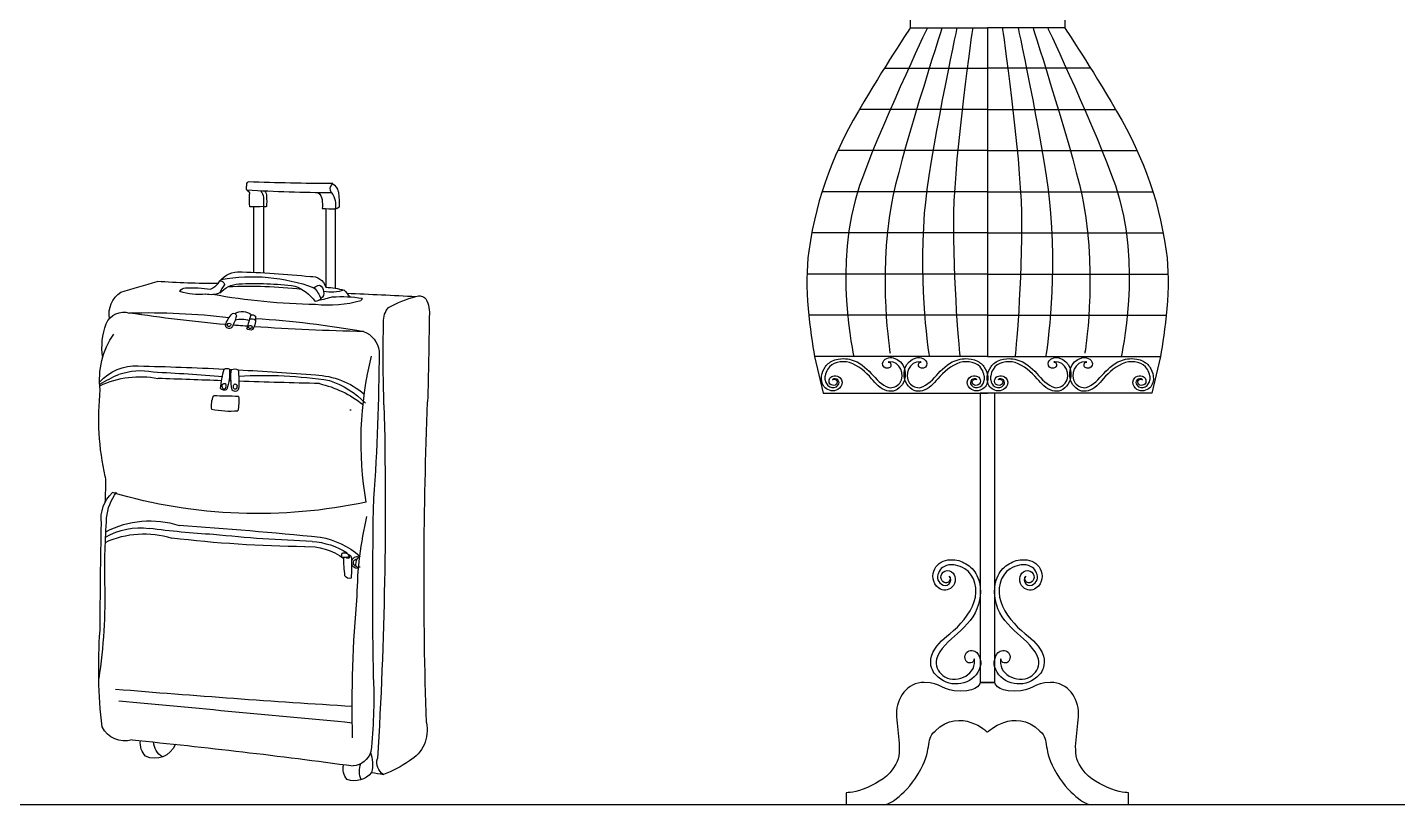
# Model space of a CAD drawing. Header units: inches. Extents: x 8.4 to 50.9, y 14.4 to 39.2.
# Drawn here: x 25.233 to 27.232, y 27.569 to 28.703 of the extents above; entities that cross this region are included whole.
import ezdxf

# ---------------------------------------------------------------- set-up
doc = ezdxf.new("R2010")
doc.units = ezdxf.units.IN
doc.header["$MEASUREMENT"] = 0
doc.layers.add('02', color=2, linetype='Continuous')
doc.layers.add('1', color=1, linetype='Continuous')

msp = doc.modelspace()

# ---------------------------------------------------------------- linework, layer by layer
at = {"layer": '02'}
for p, q in [((25.5622, 28.4409), (25.5622, 28.3454)), ((25.5771, 28.4413), (25.5771, 28.3456)), ((25.668, 28.4379), (25.668, 28.3236)), ((25.6814, 28.4377), (25.6814, 28.3223))]:
    msp.add_line(p, q, dxfattribs=at)
at = {"layer": '02', "extrusion": (0, 0, -1)}
for centre, major_axis, ratio, start_param, end_param in [((25.5619, 28.4687), (0, 0.0103), 0.952381, 4.369077, 5.055701), ((25.5572, 28.4733), (0, 0.00487), 0.952381, 4.482697, 5.739736), ((25.6829, 32.0895), (0, 3.6146), 0.952381, 3.143034, 3.178823), ((25.6837, 28.4671), (0, 0.00988), 0.952381, 4.084208, 5.624604), ((25.6693, 28.4593), (0, 0.018), 0.952381, 0.525296, 1.366213), ((25.6945, 31.2644), (0, 2.8032), 0.952381, 3.148471, 3.194731), ((25.5512, 28.4597), (0, 0.00569), 0.952381, 0.267613, 1.63267), ((25.7575, 28.4534), (0, 0.2109), 0.952381, 4.653735, 4.740715), ((25.5621, 28.4532), (0, 0.0157), 0.952381, 0.801607, 1.474445), ((25.3593, 28.4447), (0, 0.2287), 0.952381, 1.526866, 1.58572), ((25.568, 28.4558), (0, 0.0141), 0.952381, 0.96078, 1.531721), ((25.4468, 28.4488), (0, 0.1416), 0.952381, 1.517736, 1.623857), ((25.6463, 28.4482), (0, 0.0174), 0.952381, 0.699975, 1.375707), ((25.5739, 28.443), (0, 0.0935), 0.952381, 1.478576, 1.621318), ((25.6569, 28.4441), (0, 0.0265), 0.952381, 0.864511, 1.814519), ((25.5449, 28.4425), (0, 0.1498), 0.952381, 1.433745, 1.584442), ((25.5641, 28.6746), (0, 0.2337), 0.952381, 3.083077, 3.17398), ((25.5793, 28.4453), (0, 0.00459), 0.952381, 2.630784, 3.652401), ((25.6774, 28.6328), (0, 0.1952), 0.952381, 3.120216, 3.220047), ((25.6802, 28.4494), (0, 0.0118), 0.952381, 2.431487, 3.032069), ((25.5406, 28.309), (0, 0.0371), 0.952381, -0.99628, -0.037958), ((25.516, 27.0376), (0, 1.3087), 0.952381, 0.018628, 0.104064), ((26.5835, 23.9207), (0, 4.5769), 0.952381, -0.282447, -0.269758), ((25.5065, 29.6728), (0, 1.3437), 0.952381, 3.13813, 3.207736), ((25.4923, 28.3442), (0, 0.0246), 0.952381, 2.228239, 2.807714), ((25.5444, 28.2818), (0, 0.047), 0.952381, -0.774184, -0.076071), ((25.5599, 28.2903), (0, 0.0552), 0.952381, -1.097788, -0.855931), ((25.514, 28.3267), (0, 0.0065), 0.952381, -0.03347, 1.604311), ((25.561, 28.0548), (0, 0.2842), 0.952381, -0.169794, 0.337582), ((25.5574, 27.6194), (0, 0.7059), 0.952381, -0.046989, 0.111762), ((25.564, 27.8218), (0, 0.5074), 0.952381, -0.047676, 0.122046), ((25.6476, 28.3168), (0, 0.0225), 0.952381, -0.102132, 1.26313), ((25.6602, 28.3113), (0, 0.0154), 0.952381, -0.712315, -0.111875), ((25.6552, 28.3171), (0, 0.01), 0.952381, 0.359538, 1.540744), ((25.3881, 28.284), (0, 0.0382), 0.952381, 4.550812, 5.720443), ((25.4629, 28.3137), (0, 0.0091), 0.952381, -1.151827, 0.059091), ((25.4831, 28.4179), (0, 0.1048), 0.952381, 3.046075, 3.42679), ((25.4706, 28.0768), (0, 0.2461), 0.952381, -0.030662, 0.125746), ((25.4999, 28.3516), (0, 0.0388), 0.952381, 2.774998, 3.338529), ((25.6669, 29.3198), (0, 1.0214), 0.952381, 3.156111, 3.310942), ((25.6009, 28.2607), (0, 0.0687), 0.952381, 0.341509, 0.906499), ((25.6182, 28.2885), (0, 0.0484), 0.952381, 0.779816, 1.17743), ((25.6522, 28.3155), (0, 0.0124), 0.952381, 2.318567, 3.118133), ((25.6346, 28.4452), (0, 0.1429), 0.952381, 2.819192, 2.976564), ((25.6555, 28.3153), (0, 0.00997), 0.952381, 1.355312, 2.547885), ((25.6755, 28.3843), (0, 0.0678), 0.952381, 2.840869, 3.309346), ((25.6625, 28.1863), (0, 0.1374), 0.952381, 0.0424, 0.248322), ((25.69, 28.0844), (0, 0.2256), 0.952381, -0.056946, 0.144726), ((25.663, 28.2849), (0, 0.0481), 0.952381, 0.764854, 1.030049), ((25.5729, 24.19), (0, 4.1269), 0.952381, 0.032018, 0.05768), ((25.7141, 28.3091), (0, 0.00733), 0.952381, 1.779452, 2.35507), ((25.842, 28.1269), (0, 0.1885), 0.952381, -0.478037, -0.23913), ((25.8043, 28.2968), (0, 0.0142), 0.952381, -0.365014, 0.80808), ((25.7783, 28.2861), (0, 0.0428), 0.952381, 1.070805, 1.69151), ((25.3731, 28.2576), (0, 0.0298), 0.952381, -1.127725, 0.297478), ((25.4107, 27.2571), (0, 1.0295), 0.952381, -0.029921, 0.118531), ((25.7234, 30.7769), (0, 2.5166), 0.952381, 3.225798, 3.284776), ((25.5336, 28.2816), (0, 0.00402), 0.952381, -0.481826, 1.478243), ((25.5457, 28.2649), (0, 0.0234), 0.952381, -0.500644, 0.673218), ((25.6723, 28.4836), (0, 0.1862), 0.952381, 2.874677, 3.251759), ((25.7813, 28.2739), (0, 0.0307), 0.952381, 4.66669, 5.440586), ((25.4319, 28.236), (0, 0.0951), 0.952381, 4.557479, 5.081847), ((25.5536, 28.2587), (0, 0.035), 0.952381, -1.290642, -0.712207), ((25.5268, 28.269), (0, 0.00553), 0.952381, 2.358129, 4.605282), ((25.5272, 28.2685), (0, 0.00301), 0.952381, 4.388386, 6.861681), ((25.5265, 28.2689), (0, 0.00252), 0.952381, 2.414671, 4.14813), ((25.527, 28.2692), (0, 0.00253), 0.952381, 0.807437, 2.677698), ((25.4825, 28.2966), (0, 0.0595), 0.952381, 1.819091, 2.130119), ((25.7234, 30.7769), (0, 2.5166), 0.952381, 3.218023, 3.221393), ((25.5445, 28.2378), (0, 0.0395), 0.952381, -0.236915, 0.313522), ((25.7753, 31.6139), (0, 3.3552), 0.952381, 3.211074, 3.215169), ((25.3365, 28.345), (0, 0.2409), 0.952381, 1.833538, 1.914312), ((25.5581, 28.2648), (0, 0.00325), 0.952381, 4.675476, 6.678932), ((25.5601, 28.2682), (0, 0.00938), 0.952381, -0.405172, 0.623674), ((25.561, 28.2777), (0, 0.00566), 0.952381, -0.572207, 0.881938), ((25.5582, 28.2659), (0, 0.00223), 0.952381, 0.537078, 3.184681), ((25.5361, 28.2777), (0, 0.0307), 0.952381, 1.452413, 2.105124), ((25.7753, 31.6139), (0, 3.3552), 0.952381, 3.157969, 3.208035), ((25.4828, 26.795), (0, 1.4857), 0.952381, 0.058372, 0.170586), ((27.812, 28.225), (0, 2.1634), 0.952381, 4.678723, 4.73435), ((19.2711, 28.3547), (0, 6.8755), 0.952381, 1.581525, 1.599644), ((25.4434, 28.1893), (0, 0.1108), 0.952381, 4.574184, 5.351892), ((25.558, 28.2686), (0, 0.00742), 0.952381, 2.658564, 4.023945), ((25.5572, 28.2665), (0, 0.00295), 0.952381, 2.822581, 4.06336), ((25.712, 28.2252), (0, 0.0358), 0.952381, 0.32772, 1.430767), ((22.6067, 28.2523), (0, 3.2961), 0.952381, 1.577505, 1.642711), ((25.3909, 28.1319), (0, 0.0771), 0.952381, -0.805835, 0.046763), ((25.2843, 23.0252), (0, 5.185), 0.952381, 0.022292, 0.047651), ((25.5231, 28.1973), (0, 0.00806), 0.952381, -0.493098, 0.590001), ((26.1888, 28.098), (0, 0.4929), 0.952381, 4.533679, 4.968646), ((25.4542, 27.9723), (0, 0.2427), 0.952381, -0.526308, -0.392399), ((25.3972, 28.0411), (0, 0.1521), 0.952381, -0.419188, 0.179675), ((25.3979, 28.0931), (0, 0.1089), 0.952381, -0.314446, 0.178023), ((25.225, 24.2139), (0, 3.9914), 0.952381, 0.050336, 0.077042), ((26.0729, 46.4977), (0, 18.3197), 0.952381, 3.17352, 3.178842), ((25.6679, 28.1609), (0, 0.1618), 0.952381, -1.477324, -1.299188), ((25.4627, 28.1988), (0, 0.0681), 0.952381, 1.495331, 1.928484), ((26.0729, 46.4977), (0, 18.3197), 0.952381, 3.172735, 3.172907), ((25.2843, 23.0252), (0, 5.185), 0.952381, 0.049252, 0.049794), ((25.6313, 28.1923), (0, 0.1069), 0.952381, 4.552752, 4.820496), ((25.5344, 28.1908), (0, 0.0137), 0.952381, -0.339428, 0.441034), ((25.2843, 23.0252), (0, 5.185), 0.952381, 0.051811, 0.074771), ((25.4085, 28.1856), (0, 0.1392), 0.952381, 1.443335, 1.643501), ((25.5776, 27.5117), (0, 0.6834), 0.952381, -0.05643, 0.147494), ((26.0729, 46.4977), (0, 18.3197), 0.952381, 3.165341, 3.172076), ((25.648, 28.0676), (0, 0.1282), 0.952381, 0.041971, 0.671816), ((25.6333, 28.0548), (0, 0.1392), 0.952381, 0.305619, 0.772052), ((25.6864, 28.1325), (0, 0.3672), 0.952381, 4.479111, 4.825673), ((25.5195, 28.1801), (0, 0.0066), 0.952381, 2.455552, 4.053281), ((25.5241, 28.1804), (0, 0.00772), 0.952381, 4.163359, 4.919663), ((25.5204, 28.1783), (0, 0.00515), 0.952381, -0.782905, 0.237336), ((25.5195, 28.1769), (0, 0.00183), 0.952381, 2.231429, 4.411166), ((25.514, 28.1802), (0, 0.00855), 0.952381, 1.200575, 2.12018), ((25.5357, 28.1772), (0, 0.00556), 0.952381, 1.89622, 4.349964), ((25.5378, 28.1786), (0, 0.00502), 0.952381, 3.872796, 5.744327), ((25.5355, 28.1775), (0, 0.00275), 0.952381, 1.272849, 3.495941), ((25.5354, 28.1798), (0, 0.00314), 0.952381, -0.018431, 2.07231), ((25.6251, 28.0185), (0, 0.1683), 0.952381, 0.210476, 0.650578), ((25.5332, 28.1507), (0, 0.0337), 0.952381, 4.554228, 5.156959), ((25.6953, 38.5215), (0, 10.3583), 0.952381, 3.15727, 3.160969), ((25.4649, 28.1582), (0, 0.0798), 0.952381, 1.491737, 1.760074), ((20.331, 28.0046), (0, 5.6948), 0.952381, 1.544876, 1.635497), ((31.5494, 27.8984), (0, 6.0251), 0.952381, 4.677579, 4.755219), ((25.5278, 28.285), (0, 0.1424), 0.952381, 3.05496, 3.337267), ((25.6106, 37.1263), (6.3515, 6.3515), 1, 2.345715, 2.345893), ((24.9429, 28.0353), (0, 0.4236), 0.952381, 1.54174, 1.632665), ((25.3888, 27.9856), (0, 0.0512), 0.952381, 4.585293, 5.562459), ((25.4162, 27.98), (0, 0.0719), 0.952381, -1.470907, -0.90134), ((25.5687, 28.8187), (0, 0.8252), 0.952381, 2.939132, 3.414831), ((32.5897, 27.8768), (0, 7.1959), 0.952381, 4.694967, 4.731661), ((26.6332, 27.8978), (0, 1.3523), 0.952381, 4.708214, 4.778544), ((25.4114, 27.8311), (0, 0.1519), 0.952381, -0.46187, 0.297231), ((26.1836, 27.8683), (0, 0.4934), 0.952381, -1.560761, -1.32342), ((37.2029, 27.7414), (0, 12.4578), 0.952381, -1.56422, -1.551711), ((25.4028, 27.8157), (0, 0.1483), 0.952381, -0.411748, 0.28971), ((25.3966, 27.8665), (0, 0.1064), 0.952381, -0.515861, 0.135249), ((25.591, 29.5238), (0, 1.5635), 0.952381, 3.200069, 3.263323), ((25.0522, 21.2824), (0, 6.7073), 0.952381, 0.062908, 0.095279), ((25.6594, 29.969), (0, 2.024), 0.952381, 3.153106, 3.253997), ((25.7243, 30.3275), (0, 2.3758), 0.952381, 3.175252, 3.23912), ((25.6428, 27.852), (0, 0.0934), 0.952381, -0.063348, 0.618154), ((25.64, 27.8318), (0, 0.1215), 0.952381, 0.071221, 0.536291), ((25.6399, 27.8328), (0, 0.1281), 0.952381, 0.165087, 0.689796), ((25.6989, 27.9317), (0, 0.00833), 0.952381, 4.510009, 5.224847), ((25.696, 27.9473), (0, 0.018), 0.952381, 3.059579, 3.432692), ((25.6952, 27.9289), (0, 0.00762), 0.952381, -0.457894, 1.187214), ((25.8342, 27.925), (0, 0.1469), 0.952381, 4.561985, 4.742244), ((25.6977, 27.9345), (0, 0.00519), 0.952381, 2.120356, 3.192965), ((25.7003, 27.9339), (0, 0.00549), 0.952381, 2.798751, 3.7273), ((25.7007, 27.929), (0, 0.00486), 0.952381, 0.016811, 1.616758), ((25.7005, 27.9298), (0, 0.00199), 0.952381, 0.651516, 2.149196), ((25.4162, 27.918), (0, 0.3037), 0.952381, 1.535481, 1.631939), ((25.714, 27.9222), (0, 0.0088), 0.952381, 3.071674, 6.161745), ((25.714, 27.9218), (0, 0.00588), 0.952381, 3.454779, 6.23052), ((25.7276, 27.9199), (0, 0.0165), 0.952381, 4.485208, 5.20009), ((25.7136, 27.9286), (0, 0.00239), 0.952381, -0.300927, 1.290478), ((25.7115, 27.9331), (0, 0.00592), 0.952381, 2.268252, 2.728754), ((25.7197, 27.9273), (0, 0.0045), 0.952381, -1.1287, -0.284002), ((25.7157, 27.9214), (0, 0.00633), 0.952381, 3.17985, 3.735401), ((25.7125, 27.9157), (-0.00221, 0.00221), 1, 2.55499, 3.199981), ((25.714, 27.9511), (0, 0.036), 0.952381, 3.021642, 3.100152), ((24.5975, 27.8731), (0, 0.7854), 0.952381, 1.546497, 1.724462), ((25.7025, 27.9072), (0, 0.00818), 0.952381, 2.832175, 4.159212), ((27.2775, 27.7142), (0, 1.6497), 0.952381, 4.68348, 4.808963), ((26.0194, 27.7681), (0, 0.717), 0.952381, 4.592703, 4.789492), ((25.0869, 27.725), (0, 0.6836), 0.952381, 1.532068, 1.685743), ((26.6308, 44.507), (0, 16.8228), 0.952381, 3.199325, 3.220914), ((10.541, -149.225), (0, 177.6288), 0.952381, 0.087745, 0.089767), ((25.7673, 27.6781), (0, 0.0509), 0.952381, 1.360273, 2.657561), ((25.3744, 27.7012), (0, 0.0393), 0.952381, 2.84783, 4.21815), ((24.5272, 18.088), (0, 9.6178), 0.952381, 0.093805, 0.129262), ((25.4233, 27.6592), (0, 0.0274), 0.952381, 3.92012, 4.825544), ((25.4184, 27.6715), (0, 0.0348), 0.952381, 1.998994, 3.558772), ((25.4428, 27.6627), (0, 0.0276), 0.952381, 3.669057, 4.63007), ((25.7057, 27.6565), (0, 0.031), 0.952381, 1.897772, 3.064157), ((25.7148, 27.6211), (0, 0.0227), 0.952381, 3.965102, 4.997602), ((25.7469, 27.6175), (0, 0.0313), 0.952381, 4.319234, 5.086142), ((25.6843, 27.628), (0, 0.0543), 0.952381, 1.243507, 1.795158), ((25.7618, 27.6306), (0, 0.0204), 0.952381, 3.670025, 4.999749), ((25.7015, 27.7672), (0, 0.1631), 0.952381, 2.53626, 2.809802), ((25.7094, 27.6395), (0, 0.0356), 0.952381, 2.296426, 3.456606), ((25.7024, 27.3433), (0, 0.2747), 0.952381, 0.123941, 0.191029)]:
    msp.add_ellipse(centre, major_axis=major_axis, ratio=ratio, start_param=start_param, end_param=end_param, dxfattribs=at)
at = {"layer": '02'}
for points, knots in [([(26.6332, 28.7557), (26.6332, 28.7557), (26.5206, 28.7557), (26.5206, 28.7557), (26.5206, 28.7557), (26.5206, 28.7557), (26.5206, 28.7019), (26.5206, 28.7019), (26.5206, 28.7019), (26.5206, 28.7019), (26.6332, 28.7019), (26.6332, 28.7019)], [0, 0, 0, 0, 0.333333, 0.333333, 0.333333, 0.333333, 0.666667, 0.666667, 0.666667, 0.666667, 1, 1, 1, 1]), ([(26.6332, 28.7557), (26.6332, 28.7557), (26.7459, 28.7557), (26.7459, 28.7557), (26.7459, 28.7557), (26.7459, 28.7557), (26.7459, 28.7019), (26.7459, 28.7019), (26.7459, 28.7019), (26.7459, 28.7019), (26.6332, 28.7019), (26.6332, 28.7019)], [0, 0, 0, 0, 0.333333, 0.333333, 0.333333, 0.333333, 0.666667, 0.666667, 0.666667, 0.666667, 1, 1, 1, 1]), ([(26.5206, 28.7019), (26.5206, 28.7019), (26.4895, 28.6554), (26.4527, 28.5939), (26.4527, 28.5939), (26.4099, 28.5225), (26.3847, 28.4602), (26.3725, 28.3765), (26.3725, 28.3765), (26.3649, 28.3247), (26.375, 28.2559), (26.381, 28.2228)], [0, 0, 0, 0, 0.333333, 0.333333, 0.333333, 0.333333, 0.666667, 0.666667, 0.666667, 0.666667, 1, 1, 1, 1]), ([(26.5454, 28.7019), (26.5454, 28.7019), (26.4734, 28.5496), (26.4467, 28.4719), (26.4467, 28.4719), (26.407, 28.3561), (26.4382, 28.2228), (26.4382, 28.2228)], [0, 0, 0, 0, 0.5, 0.5, 0.5, 0.5, 1, 1, 1, 1]), ([(26.5668, 28.7019), (26.5668, 28.7019), (26.5034, 28.5044), (26.493, 28.4458), (26.493, 28.4458), (26.4733, 28.3345), (26.4912, 28.2277), (26.4912, 28.2277)], [0, 0, 0, 0, 0.5, 0.5, 0.5, 0.5, 1, 1, 1, 1]), ([(26.5886, 28.7019), (26.5886, 28.7019), (26.5474, 28.5119), (26.5411, 28.4315), (26.5411, 28.4315), (26.5323, 28.3206), (26.5482, 28.2228), (26.5482, 28.2228)], [0, 0, 0, 0, 0.5, 0.5, 0.5, 0.5, 1, 1, 1, 1]), ([(26.6116, 28.7019), (26.6116, 28.7019), (26.5852, 28.5183), (26.5838, 28.4325), (26.5838, 28.4325), (26.5821, 28.3302), (26.593, 28.2228), (26.593, 28.2228)], [0, 0, 0, 0, 0.5, 0.5, 0.5, 0.5, 1, 1, 1, 1]), ([(26.6549, 28.7019), (26.6549, 28.7019), (26.6813, 28.5183), (26.6827, 28.4325), (26.6827, 28.4325), (26.6844, 28.3302), (26.6735, 28.2228), (26.6735, 28.2228)], [0, 0, 0, 0, 0.5, 0.5, 0.5, 0.5, 1, 1, 1, 1]), ([(26.6779, 28.7019), (26.6779, 28.7019), (26.7191, 28.5119), (26.7254, 28.4315), (26.7254, 28.4315), (26.7342, 28.3206), (26.7183, 28.2228), (26.7183, 28.2228)], [0, 0, 0, 0, 0.5, 0.5, 0.5, 0.5, 1, 1, 1, 1]), ([(26.6997, 28.7019), (26.6997, 28.7019), (26.7631, 28.5044), (26.7735, 28.4458), (26.7735, 28.4458), (26.7932, 28.3345), (26.7753, 28.2277), (26.7753, 28.2277)], [0, 0, 0, 0, 0.5, 0.5, 0.5, 0.5, 1, 1, 1, 1]), ([(26.7211, 28.7019), (26.7211, 28.7019), (26.7931, 28.5496), (26.8198, 28.4719), (26.8198, 28.4719), (26.8595, 28.3561), (26.8283, 28.2228), (26.8283, 28.2228)], [0, 0, 0, 0, 0.5, 0.5, 0.5, 0.5, 1, 1, 1, 1]), ([(26.7459, 28.7019), (26.7459, 28.7019), (26.777, 28.6554), (26.8138, 28.5939), (26.8138, 28.5939), (26.8566, 28.5225), (26.8818, 28.4602), (26.894, 28.3765), (26.894, 28.3765), (26.9016, 28.3247), (26.8915, 28.2559), (26.8855, 28.2228)], [0, 0, 0, 0, 0.333333, 0.333333, 0.333333, 0.333333, 0.666667, 0.666667, 0.666667, 0.666667, 1, 1, 1, 1]), ([(26.6332, 28.2228), (26.6332, 28.2228), (26.3809, 28.2228), (26.3809, 28.2228), (26.3809, 28.2228), (26.3809, 28.2228), (26.3937, 28.169), (26.3937, 28.169), (26.3937, 28.169), (26.3937, 28.169), (26.6332, 28.169), (26.6332, 28.169)], [0, 0, 0, 0, 0.333333, 0.333333, 0.333333, 0.333333, 0.666667, 0.666667, 0.666667, 0.666667, 1, 1, 1, 1]), ([(26.4063, 28.2159), (26.4012, 28.2131), (26.3971, 28.2091), (26.3949, 28.2047), (26.3949, 28.2047), (26.3924, 28.1998), (26.3909, 28.1961), (26.3912, 28.1891), (26.3912, 28.1891), (26.3915, 28.1831), (26.3948, 28.177), (26.4004, 28.1743), (26.4004, 28.1743), (26.4061, 28.1714), (26.4145, 28.1716), (26.4193, 28.1788), (26.4193, 28.1788), (26.4221, 28.1829), (26.4218, 28.1879), (26.4184, 28.1914), (26.4184, 28.1914), (26.4163, 28.1936), (26.4129, 28.1949), (26.4097, 28.1946), (26.4097, 28.1946), (26.407, 28.1943), (26.4047, 28.193), (26.4033, 28.1909), (26.4033, 28.1909), (26.4016, 28.1884), (26.4015, 28.1847), (26.4036, 28.1824), (26.4036, 28.1824), (26.4054, 28.1806), (26.4084, 28.18), (26.4108, 28.181), (26.4108, 28.181), (26.4125, 28.1817), (26.4137, 28.1831), (26.414, 28.1848), (26.414, 28.1848), (26.4142, 28.1863), (26.4137, 28.1878), (26.4123, 28.1886), (26.4123, 28.1886), (26.4109, 28.1895), (26.4087, 28.1904), (26.4073, 28.1887), (26.4073, 28.1887), (26.4092, 28.1911), (26.413, 28.1906), (26.415, 28.1885), (26.415, 28.1885), (26.4169, 28.1865), (26.4172, 28.1834), (26.4156, 28.1811), (26.4156, 28.1811), (26.4123, 28.1762), (26.4069, 28.1766), (26.403, 28.1785), (26.403, 28.1785), (26.3985, 28.1807), (26.3969, 28.1855), (26.3964, 28.1881), (26.3964, 28.1881), (26.3959, 28.1902), (26.3959, 28.1924), (26.3964, 28.1946), (26.3964, 28.1946), (26.3971, 28.1977), (26.3983, 28.201), (26.3999, 28.2037), (26.3999, 28.2037), (26.4061, 28.2144), (26.4206, 28.2172), (26.4318, 28.2137), (26.4318, 28.2137), (26.4449, 28.2096), (26.4556, 28.2003), (26.4642, 28.1901), (26.4642, 28.1901), (26.4703, 28.183), (26.4766, 28.1755), (26.4865, 28.1727), (26.4865, 28.1727), (26.4903, 28.1716), (26.4948, 28.1717), (26.4986, 28.173), (26.4986, 28.173), (26.5024, 28.1743), (26.5068, 28.1788), (26.5091, 28.182), (26.5091, 28.182), (26.5182, 28.1955), (26.5125, 28.2167), (26.4958, 28.2208), (26.4958, 28.2208), (26.4903, 28.2221), (26.4808, 28.2196), (26.4802, 28.2126), (26.4802, 28.2126), (26.4799, 28.2081), (26.4835, 28.2047), (26.4881, 28.2056), (26.4881, 28.2056), (26.4899, 28.2059), (26.4917, 28.207), (26.4922, 28.2089), (26.4922, 28.2089), (26.4927, 28.2105), (26.4923, 28.2125), (26.4911, 28.2137), (26.4911, 28.2137), (26.4904, 28.2144), (26.4887, 28.2145), (26.4885, 28.2145), (26.4885, 28.2145), (26.4889, 28.2146), (26.4895, 28.215), (26.4899, 28.215), (26.4899, 28.215), (26.5055, 28.2164), (26.514, 28.1953), (26.5052, 28.1839), (26.5052, 28.1839), (26.5017, 28.1794), (26.4951, 28.1761), (26.4894, 28.1775), (26.4894, 28.1775), (26.4791, 28.1799), (26.4705, 28.1905), (26.4637, 28.1978), (26.4637, 28.1978), (26.4555, 28.2066), (26.4466, 28.2147), (26.4346, 28.2179), (26.4346, 28.2179), (26.4308, 28.219), (26.4268, 28.2196), (26.4232, 28.2196), (26.4232, 28.2196), (26.4187, 28.2196), (26.4121, 28.219), (26.4063, 28.2159)], [0, 0, 0, 0, 0.027778, 0.027778, 0.027778, 0.027778, 0.055556, 0.055556, 0.055556, 0.055556, 0.083333, 0.083333, 0.083333, 0.083333, 0.111111, 0.111111, 0.111111, 0.111111, 0.138889, 0.138889, 0.138889, 0.138889, 0.166667, 0.166667, 0.166667, 0.166667, 0.194444, 0.194444, 0.194444, 0.194444, 0.222222, 0.222222, 0.222222, 0.222222, 0.25, 0.25, 0.25, 0.25, 0.277778, 0.277778, 0.277778, 0.277778, 0.305556, 0.305556, 0.305556, 0.305556, 0.333333, 0.333333, 0.333333, 0.333333, 0.361111, 0.361111, 0.361111, 0.361111, 0.388889, 0.388889, 0.388889, 0.388889, 0.416667, 0.416667, 0.416667, 0.416667, 0.444444, 0.444444, 0.444444, 0.444444, 0.472222, 0.472222, 0.472222, 0.472222, 0.5, 0.5, 0.5, 0.5, 0.527778, 0.527778, 0.527778, 0.527778, 0.555556, 0.555556, 0.555556, 0.555556, 0.583333, 0.583333, 0.583333, 0.583333, 0.611111, 0.611111, 0.611111, 0.611111, 0.638889, 0.638889, 0.638889, 0.638889, 0.666667, 0.666667, 0.666667, 0.666667, 0.694444, 0.694444, 0.694444, 0.694444, 0.722222, 0.722222, 0.722222, 0.722222, 0.75, 0.75, 0.75, 0.75, 0.777778, 0.777778, 0.777778, 0.777778, 0.805556, 0.805556, 0.805556, 0.805556, 0.833333, 0.833333, 0.833333, 0.833333, 0.861111, 0.861111, 0.861111, 0.861111, 0.888889, 0.888889, 0.888889, 0.888889, 0.916667, 0.916667, 0.916667, 0.916667, 0.944444, 0.944444, 0.944444, 0.944444, 0.972222, 0.972222, 0.972222, 0.972222, 1, 1, 1, 1]), ([(26.6018, 28.2196), (26.5982, 28.2196), (26.5941, 28.219), (26.5903, 28.2179), (26.5903, 28.2179), (26.5784, 28.2147), (26.5695, 28.2066), (26.5613, 28.1978), (26.5613, 28.1978), (26.5544, 28.1905), (26.5458, 28.1799), (26.5355, 28.1775), (26.5355, 28.1775), (26.5298, 28.1761), (26.5232, 28.1794), (26.5197, 28.1839), (26.5197, 28.1839), (26.5109, 28.1953), (26.5194, 28.2164), (26.535, 28.215), (26.535, 28.215), (26.5354, 28.215), (26.5361, 28.2146), (26.5365, 28.2145), (26.5365, 28.2145), (26.5362, 28.2145), (26.5346, 28.2144), (26.5339, 28.2137), (26.5339, 28.2137), (26.5327, 28.2125), (26.5323, 28.2105), (26.5327, 28.2089), (26.5327, 28.2089), (26.5333, 28.207), (26.535, 28.2059), (26.5369, 28.2056), (26.5369, 28.2056), (26.5414, 28.2047), (26.5451, 28.2081), (26.5447, 28.2126), (26.5447, 28.2126), (26.5442, 28.2196), (26.5347, 28.2221), (26.5291, 28.2208), (26.5291, 28.2208), (26.5125, 28.2167), (26.5068, 28.1955), (26.5159, 28.182), (26.5159, 28.182), (26.5181, 28.1788), (26.5225, 28.1743), (26.5264, 28.173), (26.5264, 28.173), (26.5302, 28.1717), (26.5347, 28.1715), (26.5385, 28.1727), (26.5385, 28.1727), (26.5484, 28.1755), (26.5546, 28.183), (26.5607, 28.1901), (26.5607, 28.1901), (26.5693, 28.2003), (26.5801, 28.2096), (26.5931, 28.2137), (26.5931, 28.2137), (26.6043, 28.2172), (26.6188, 28.2144), (26.6251, 28.2037), (26.6251, 28.2037), (26.6267, 28.201), (26.6279, 28.1977), (26.6285, 28.1946), (26.6285, 28.1946), (26.629, 28.1924), (26.629, 28.1902), (26.6286, 28.1881), (26.6286, 28.1881), (26.628, 28.1855), (26.6264, 28.1807), (26.622, 28.1785), (26.622, 28.1785), (26.618, 28.1766), (26.6127, 28.1762), (26.6094, 28.1811), (26.6094, 28.1811), (26.6078, 28.1834), (26.608, 28.1865), (26.6099, 28.1885), (26.6099, 28.1885), (26.6119, 28.1906), (26.6157, 28.1911), (26.6176, 28.1887), (26.6176, 28.1887), (26.6163, 28.1904), (26.6141, 28.1895), (26.6126, 28.1886), (26.6126, 28.1886), (26.6112, 28.1878), (26.6107, 28.1863), (26.611, 28.1848), (26.611, 28.1848), (26.6113, 28.1831), (26.6125, 28.1817), (26.6141, 28.181), (26.6141, 28.181), (26.6165, 28.18), (26.6196, 28.1806), (26.6213, 28.1824), (26.6213, 28.1824), (26.6234, 28.1847), (26.6233, 28.1884), (26.6217, 28.1909), (26.6217, 28.1909), (26.6202, 28.193), (26.6179, 28.1943), (26.6152, 28.1946), (26.6152, 28.1946), (26.6121, 28.1949), (26.6087, 28.1936), (26.6066, 28.1914), (26.6066, 28.1914), (26.6032, 28.1879), (26.6028, 28.1829), (26.6056, 28.1788), (26.6056, 28.1788), (26.6105, 28.1716), (26.6188, 28.1714), (26.6246, 28.1743), (26.6246, 28.1743), (26.6301, 28.177), (26.6335, 28.1831), (26.6337, 28.1891), (26.6337, 28.1891), (26.634, 28.1961), (26.6325, 28.1998), (26.63, 28.2047), (26.63, 28.2047), (26.6278, 28.2091), (26.6238, 28.2131), (26.6187, 28.2159), (26.6187, 28.2159), (26.6129, 28.219), (26.6063, 28.2196), (26.6018, 28.2196)], [0, 0, 0, 0, 0.027778, 0.027778, 0.027778, 0.027778, 0.055556, 0.055556, 0.055556, 0.055556, 0.083333, 0.083333, 0.083333, 0.083333, 0.111111, 0.111111, 0.111111, 0.111111, 0.138889, 0.138889, 0.138889, 0.138889, 0.166667, 0.166667, 0.166667, 0.166667, 0.194444, 0.194444, 0.194444, 0.194444, 0.222222, 0.222222, 0.222222, 0.222222, 0.25, 0.25, 0.25, 0.25, 0.277778, 0.277778, 0.277778, 0.277778, 0.305556, 0.305556, 0.305556, 0.305556, 0.333333, 0.333333, 0.333333, 0.333333, 0.361111, 0.361111, 0.361111, 0.361111, 0.388889, 0.388889, 0.388889, 0.388889, 0.416667, 0.416667, 0.416667, 0.416667, 0.444444, 0.444444, 0.444444, 0.444444, 0.472222, 0.472222, 0.472222, 0.472222, 0.5, 0.5, 0.5, 0.5, 0.527778, 0.527778, 0.527778, 0.527778, 0.555556, 0.555556, 0.555556, 0.555556, 0.583333, 0.583333, 0.583333, 0.583333, 0.611111, 0.611111, 0.611111, 0.611111, 0.638889, 0.638889, 0.638889, 0.638889, 0.666667, 0.666667, 0.666667, 0.666667, 0.694444, 0.694444, 0.694444, 0.694444, 0.722222, 0.722222, 0.722222, 0.722222, 0.75, 0.75, 0.75, 0.75, 0.777778, 0.777778, 0.777778, 0.777778, 0.805556, 0.805556, 0.805556, 0.805556, 0.833333, 0.833333, 0.833333, 0.833333, 0.861111, 0.861111, 0.861111, 0.861111, 0.888889, 0.888889, 0.888889, 0.888889, 0.916667, 0.916667, 0.916667, 0.916667, 0.944444, 0.944444, 0.944444, 0.944444, 0.972222, 0.972222, 0.972222, 0.972222, 1, 1, 1, 1]), ([(26.6478, 28.2159), (26.6427, 28.2131), (26.6387, 28.2091), (26.6365, 28.2047), (26.6365, 28.2047), (26.634, 28.1998), (26.6324, 28.1961), (26.6328, 28.1891), (26.6328, 28.1891), (26.633, 28.1831), (26.6364, 28.177), (26.6419, 28.1743), (26.6419, 28.1743), (26.6477, 28.1714), (26.656, 28.1716), (26.6609, 28.1788), (26.6609, 28.1788), (26.6637, 28.1829), (26.6633, 28.1879), (26.6599, 28.1914), (26.6599, 28.1914), (26.6578, 28.1936), (26.6544, 28.1949), (26.6513, 28.1946), (26.6513, 28.1946), (26.6486, 28.1943), (26.6463, 28.193), (26.6448, 28.1909), (26.6448, 28.1909), (26.6432, 28.1884), (26.6431, 28.1847), (26.6451, 28.1824), (26.6451, 28.1824), (26.6469, 28.1806), (26.65, 28.18), (26.6524, 28.181), (26.6524, 28.181), (26.654, 28.1817), (26.6552, 28.1831), (26.6555, 28.1848), (26.6555, 28.1848), (26.6558, 28.1863), (26.6553, 28.1878), (26.6539, 28.1886), (26.6539, 28.1886), (26.6524, 28.1895), (26.6502, 28.1904), (26.6489, 28.1887), (26.6489, 28.1887), (26.6508, 28.1911), (26.6546, 28.1906), (26.6566, 28.1885), (26.6566, 28.1885), (26.6585, 28.1865), (26.6587, 28.1834), (26.6571, 28.1811), (26.6571, 28.1811), (26.6538, 28.1762), (26.6485, 28.1766), (26.6445, 28.1785), (26.6445, 28.1785), (26.6401, 28.1807), (26.6385, 28.1855), (26.6379, 28.1881), (26.6379, 28.1881), (26.6375, 28.1902), (26.6375, 28.1924), (26.638, 28.1946), (26.638, 28.1946), (26.6386, 28.1977), (26.6398, 28.201), (26.6414, 28.2037), (26.6414, 28.2037), (26.6477, 28.2144), (26.6622, 28.2172), (26.6734, 28.2137), (26.6734, 28.2137), (26.6864, 28.2096), (26.6971, 28.2003), (26.7058, 28.1901), (26.7058, 28.1901), (26.7119, 28.183), (26.7181, 28.1755), (26.728, 28.1727), (26.728, 28.1727), (26.7318, 28.1716), (26.7363, 28.1717), (26.7401, 28.173), (26.7401, 28.173), (26.744, 28.1743), (26.7484, 28.1788), (26.7506, 28.182), (26.7506, 28.182), (26.7597, 28.1955), (26.754, 28.2167), (26.7374, 28.2208), (26.7374, 28.2208), (26.7318, 28.2221), (26.7223, 28.2196), (26.7218, 28.2126), (26.7218, 28.2126), (26.7214, 28.2081), (26.7251, 28.2047), (26.7296, 28.2056), (26.7296, 28.2056), (26.7315, 28.2059), (26.7332, 28.207), (26.7338, 28.2089), (26.7338, 28.2089), (26.7342, 28.2105), (26.7338, 28.2125), (26.7326, 28.2137), (26.7326, 28.2137), (26.7319, 28.2144), (26.7303, 28.2145), (26.73, 28.2145), (26.73, 28.2145), (26.7304, 28.2146), (26.731, 28.215), (26.7315, 28.215), (26.7315, 28.215), (26.7471, 28.2164), (26.7556, 28.1953), (26.7468, 28.1839), (26.7468, 28.1839), (26.7433, 28.1794), (26.7367, 28.1761), (26.731, 28.1775), (26.731, 28.1775), (26.7207, 28.1799), (26.7121, 28.1905), (26.7052, 28.1978), (26.7052, 28.1978), (26.697, 28.2066), (26.6881, 28.2147), (26.6762, 28.2179), (26.6762, 28.2179), (26.6724, 28.219), (26.6683, 28.2196), (26.6647, 28.2196), (26.6647, 28.2196), (26.6602, 28.2196), (26.6536, 28.219), (26.6478, 28.2159)], [0, 0, 0, 0, 0.027778, 0.027778, 0.027778, 0.027778, 0.055556, 0.055556, 0.055556, 0.055556, 0.083333, 0.083333, 0.083333, 0.083333, 0.111111, 0.111111, 0.111111, 0.111111, 0.138889, 0.138889, 0.138889, 0.138889, 0.166667, 0.166667, 0.166667, 0.166667, 0.194444, 0.194444, 0.194444, 0.194444, 0.222222, 0.222222, 0.222222, 0.222222, 0.25, 0.25, 0.25, 0.25, 0.277778, 0.277778, 0.277778, 0.277778, 0.305556, 0.305556, 0.305556, 0.305556, 0.333333, 0.333333, 0.333333, 0.333333, 0.361111, 0.361111, 0.361111, 0.361111, 0.388889, 0.388889, 0.388889, 0.388889, 0.416667, 0.416667, 0.416667, 0.416667, 0.444444, 0.444444, 0.444444, 0.444444, 0.472222, 0.472222, 0.472222, 0.472222, 0.5, 0.5, 0.5, 0.5, 0.527778, 0.527778, 0.527778, 0.527778, 0.555556, 0.555556, 0.555556, 0.555556, 0.583333, 0.583333, 0.583333, 0.583333, 0.611111, 0.611111, 0.611111, 0.611111, 0.638889, 0.638889, 0.638889, 0.638889, 0.666667, 0.666667, 0.666667, 0.666667, 0.694444, 0.694444, 0.694444, 0.694444, 0.722222, 0.722222, 0.722222, 0.722222, 0.75, 0.75, 0.75, 0.75, 0.777778, 0.777778, 0.777778, 0.777778, 0.805556, 0.805556, 0.805556, 0.805556, 0.833333, 0.833333, 0.833333, 0.833333, 0.861111, 0.861111, 0.861111, 0.861111, 0.888889, 0.888889, 0.888889, 0.888889, 0.916667, 0.916667, 0.916667, 0.916667, 0.944444, 0.944444, 0.944444, 0.944444, 0.972222, 0.972222, 0.972222, 0.972222, 1, 1, 1, 1]), ([(26.6332, 28.2228), (26.6332, 28.2228), (26.8856, 28.2228), (26.8856, 28.2228), (26.8856, 28.2228), (26.8856, 28.2228), (26.8728, 28.169), (26.8728, 28.169), (26.8728, 28.169), (26.8728, 28.169), (26.6332, 28.169), (26.6332, 28.169)], [0, 0, 0, 0, 0.333333, 0.333333, 0.333333, 0.333333, 0.666667, 0.666667, 0.666667, 0.666667, 1, 1, 1, 1]), ([(26.8433, 28.2196), (26.8397, 28.2196), (26.8357, 28.219), (26.8319, 28.2179), (26.8319, 28.2179), (26.8199, 28.2147), (26.811, 28.2066), (26.8028, 28.1978), (26.8028, 28.1978), (26.796, 28.1905), (26.7874, 28.1799), (26.7771, 28.1775), (26.7771, 28.1775), (26.7714, 28.1761), (26.7647, 28.1794), (26.7613, 28.1839), (26.7613, 28.1839), (26.7525, 28.1953), (26.761, 28.2164), (26.7766, 28.215), (26.7766, 28.215), (26.777, 28.215), (26.7776, 28.2146), (26.778, 28.2145), (26.778, 28.2145), (26.7778, 28.2145), (26.7761, 28.2144), (26.7754, 28.2137), (26.7754, 28.2137), (26.7742, 28.2125), (26.7738, 28.2105), (26.7743, 28.2089), (26.7743, 28.2089), (26.7748, 28.207), (26.7766, 28.2059), (26.7784, 28.2056), (26.7784, 28.2056), (26.783, 28.2047), (26.7866, 28.2081), (26.7863, 28.2126), (26.7863, 28.2126), (26.7857, 28.2196), (26.7762, 28.2221), (26.7707, 28.2208), (26.7707, 28.2208), (26.754, 28.2167), (26.7483, 28.1955), (26.7574, 28.182), (26.7574, 28.182), (26.7597, 28.1788), (26.7641, 28.1743), (26.7679, 28.173), (26.7679, 28.173), (26.7717, 28.1717), (26.7762, 28.1715), (26.78, 28.1727), (26.78, 28.1727), (26.7899, 28.1755), (26.7962, 28.183), (26.8022, 28.1901), (26.8022, 28.1901), (26.8109, 28.2003), (26.8216, 28.2096), (26.8347, 28.2137), (26.8347, 28.2137), (26.8459, 28.2172), (26.8604, 28.2144), (26.8666, 28.2037), (26.8666, 28.2037), (26.8682, 28.201), (26.8694, 28.1977), (26.8701, 28.1946), (26.8701, 28.1946), (26.8705, 28.1924), (26.8706, 28.1902), (26.8701, 28.1881), (26.8701, 28.1881), (26.8696, 28.1855), (26.868, 28.1807), (26.8635, 28.1785), (26.8635, 28.1785), (26.8596, 28.1766), (26.8542, 28.1762), (26.8509, 28.1811), (26.8509, 28.1811), (26.8493, 28.1834), (26.8496, 28.1865), (26.8515, 28.1885), (26.8515, 28.1885), (26.8535, 28.1906), (26.8572, 28.1911), (26.8592, 28.1887), (26.8592, 28.1887), (26.8578, 28.1904), (26.8556, 28.1895), (26.8542, 28.1886), (26.8542, 28.1886), (26.8528, 28.1878), (26.8523, 28.1863), (26.8525, 28.1848), (26.8525, 28.1848), (26.8528, 28.1831), (26.854, 28.1817), (26.8557, 28.181), (26.8557, 28.181), (26.8581, 28.18), (26.8611, 28.1806), (26.8629, 28.1824), (26.8629, 28.1824), (26.865, 28.1847), (26.8649, 28.1884), (26.8632, 28.1909), (26.8632, 28.1909), (26.8618, 28.193), (26.8595, 28.1943), (26.8568, 28.1946), (26.8568, 28.1946), (26.8536, 28.1949), (26.8502, 28.1936), (26.8481, 28.1914), (26.8481, 28.1914), (26.8447, 28.1879), (26.8444, 28.1829), (26.8471, 28.1788), (26.8471, 28.1788), (26.852, 28.1716), (26.8604, 28.1714), (26.8661, 28.1743), (26.8661, 28.1743), (26.8717, 28.177), (26.875, 28.1831), (26.8753, 28.1891), (26.8753, 28.1891), (26.8756, 28.1961), (26.874, 28.1998), (26.8716, 28.2047), (26.8716, 28.2047), (26.8694, 28.2091), (26.8653, 28.2131), (26.8602, 28.2159), (26.8602, 28.2159), (26.8544, 28.219), (26.8478, 28.2196), (26.8433, 28.2196)], [0, 0, 0, 0, 0.027778, 0.027778, 0.027778, 0.027778, 0.055556, 0.055556, 0.055556, 0.055556, 0.083333, 0.083333, 0.083333, 0.083333, 0.111111, 0.111111, 0.111111, 0.111111, 0.138889, 0.138889, 0.138889, 0.138889, 0.166667, 0.166667, 0.166667, 0.166667, 0.194444, 0.194444, 0.194444, 0.194444, 0.222222, 0.222222, 0.222222, 0.222222, 0.25, 0.25, 0.25, 0.25, 0.277778, 0.277778, 0.277778, 0.277778, 0.305556, 0.305556, 0.305556, 0.305556, 0.333333, 0.333333, 0.333333, 0.333333, 0.361111, 0.361111, 0.361111, 0.361111, 0.388889, 0.388889, 0.388889, 0.388889, 0.416667, 0.416667, 0.416667, 0.416667, 0.444444, 0.444444, 0.444444, 0.444444, 0.472222, 0.472222, 0.472222, 0.472222, 0.5, 0.5, 0.5, 0.5, 0.527778, 0.527778, 0.527778, 0.527778, 0.555556, 0.555556, 0.555556, 0.555556, 0.583333, 0.583333, 0.583333, 0.583333, 0.611111, 0.611111, 0.611111, 0.611111, 0.638889, 0.638889, 0.638889, 0.638889, 0.666667, 0.666667, 0.666667, 0.666667, 0.694444, 0.694444, 0.694444, 0.694444, 0.722222, 0.722222, 0.722222, 0.722222, 0.75, 0.75, 0.75, 0.75, 0.777778, 0.777778, 0.777778, 0.777778, 0.805556, 0.805556, 0.805556, 0.805556, 0.833333, 0.833333, 0.833333, 0.833333, 0.861111, 0.861111, 0.861111, 0.861111, 0.888889, 0.888889, 0.888889, 0.888889, 0.916667, 0.916667, 0.916667, 0.916667, 0.944444, 0.944444, 0.944444, 0.944444, 0.972222, 0.972222, 0.972222, 0.972222, 1, 1, 1, 1]), ([(26.6438, 27.7474), (26.6438, 27.7474), (26.6227, 27.7474), (26.6227, 27.7474), (26.6227, 27.7474), (26.6227, 27.7474), (26.6227, 28.169), (26.6227, 28.169), (26.6227, 28.169), (26.6227, 28.169), (26.6438, 28.169), (26.6438, 28.169), (26.6438, 28.169), (26.6438, 28.169), (26.6438, 27.7474), (26.6438, 27.7474)], [0, 0, 0, 0, 0.25, 0.25, 0.25, 0.25, 0.5, 0.5, 0.5, 0.5, 0.75, 0.75, 0.75, 0.75, 1, 1, 1, 1]), ([(26.6178, 27.9033), (26.6139, 27.9109), (26.6081, 27.917), (26.6015, 27.9204), (26.6015, 27.9204), (26.5943, 27.9242), (26.5889, 27.9266), (26.5786, 27.9263), (26.5786, 27.9263), (26.5697, 27.9261), (26.5605, 27.9212), (26.5563, 27.9131), (26.5563, 27.9131), (26.552, 27.9047), (26.5521, 27.8923), (26.5625, 27.8849), (26.5625, 27.8849), (26.5686, 27.8806), (26.5759, 27.8811), (26.5813, 27.886), (26.5813, 27.886), (26.5846, 27.889), (26.5866, 27.894), (26.5862, 27.8987), (26.5862, 27.8987), (26.5859, 27.9027), (26.584, 27.9062), (26.5809, 27.9084), (26.5809, 27.9084), (26.5772, 27.9109), (26.5717, 27.9111), (26.5684, 27.9081), (26.5684, 27.9081), (26.5656, 27.9055), (26.5645, 27.901), (26.566, 27.8974), (26.566, 27.8974), (26.567, 27.895), (26.5692, 27.8931), (26.5716, 27.8927), (26.5716, 27.8927), (26.5739, 27.8923), (26.5761, 27.893), (26.5773, 27.895), (26.5773, 27.895), (26.5787, 27.8972), (26.58, 27.9004), (26.5775, 27.9024), (26.5775, 27.9024), (26.5811, 27.8995), (26.5803, 27.8939), (26.5771, 27.891), (26.5771, 27.891), (26.574, 27.8882), (26.5695, 27.888), (26.566, 27.8904), (26.566, 27.8904), (26.5589, 27.8954), (26.5596, 27.9034), (26.5626, 27.9091), (26.5626, 27.9091), (26.566, 27.9156), (26.5731, 27.9179), (26.577, 27.9187), (26.577, 27.9187), (26.5801, 27.9192), (26.5833, 27.9192), (26.5865, 27.9184), (26.5865, 27.9184), (26.5911, 27.9174), (26.596, 27.9155), (26.6, 27.9131), (26.6, 27.9131), (26.6157, 27.9035), (26.6194, 27.882), (26.6139, 27.8655), (26.6139, 27.8655), (26.6075, 27.8463), (26.5935, 27.8306), (26.5782, 27.818), (26.5782, 27.818), (26.5674, 27.8092), (26.5563, 27.8002), (26.5517, 27.7856), (26.5517, 27.7856), (26.55, 27.78), (26.55, 27.7733), (26.5519, 27.7677), (26.5519, 27.7677), (26.5537, 27.7619), (26.5602, 27.7552), (26.5651, 27.7519), (26.5651, 27.7519), (26.5847, 27.738), (26.6162, 27.7459), (26.6228, 27.7705), (26.6228, 27.7705), (26.6249, 27.7787), (26.6214, 27.7928), (26.6111, 27.7938), (26.6111, 27.7938), (26.6043, 27.7944), (26.5992, 27.7891), (26.6005, 27.7824), (26.6005, 27.7824), (26.6009, 27.7796), (26.6025, 27.7769), (26.6052, 27.7761), (26.6052, 27.7761), (26.6076, 27.7754), (26.6106, 27.7759), (26.6124, 27.7777), (26.6124, 27.7777), (26.6134, 27.7787), (26.6136, 27.7811), (26.6137, 27.7815), (26.6137, 27.7815), (26.6139, 27.781), (26.6144, 27.78), (26.6144, 27.7793), (26.6144, 27.7793), (26.616, 27.7562), (26.5846, 27.7442), (26.5679, 27.7575), (26.5679, 27.7575), (26.5612, 27.7628), (26.5566, 27.7727), (26.5588, 27.7811), (26.5588, 27.7811), (26.5627, 27.7962), (26.5786, 27.8087), (26.5896, 27.8187), (26.5896, 27.8187), (26.6028, 27.8306), (26.615, 27.8436), (26.6202, 27.8612), (26.6202, 27.8612), (26.6218, 27.8668), (26.6228, 27.8728), (26.6229, 27.8781), (26.6229, 27.8781), (26.623, 27.8848), (26.6223, 27.8946), (26.6178, 27.9033)], [0, 0, 0, 0, 0.027778, 0.027778, 0.027778, 0.027778, 0.055556, 0.055556, 0.055556, 0.055556, 0.083333, 0.083333, 0.083333, 0.083333, 0.111111, 0.111111, 0.111111, 0.111111, 0.138889, 0.138889, 0.138889, 0.138889, 0.166667, 0.166667, 0.166667, 0.166667, 0.194444, 0.194444, 0.194444, 0.194444, 0.222222, 0.222222, 0.222222, 0.222222, 0.25, 0.25, 0.25, 0.25, 0.277778, 0.277778, 0.277778, 0.277778, 0.305556, 0.305556, 0.305556, 0.305556, 0.333333, 0.333333, 0.333333, 0.333333, 0.361111, 0.361111, 0.361111, 0.361111, 0.388889, 0.388889, 0.388889, 0.388889, 0.416667, 0.416667, 0.416667, 0.416667, 0.444444, 0.444444, 0.444444, 0.444444, 0.472222, 0.472222, 0.472222, 0.472222, 0.5, 0.5, 0.5, 0.5, 0.527778, 0.527778, 0.527778, 0.527778, 0.555556, 0.555556, 0.555556, 0.555556, 0.583333, 0.583333, 0.583333, 0.583333, 0.611111, 0.611111, 0.611111, 0.611111, 0.638889, 0.638889, 0.638889, 0.638889, 0.666667, 0.666667, 0.666667, 0.666667, 0.694444, 0.694444, 0.694444, 0.694444, 0.722222, 0.722222, 0.722222, 0.722222, 0.75, 0.75, 0.75, 0.75, 0.777778, 0.777778, 0.777778, 0.777778, 0.805556, 0.805556, 0.805556, 0.805556, 0.833333, 0.833333, 0.833333, 0.833333, 0.861111, 0.861111, 0.861111, 0.861111, 0.888889, 0.888889, 0.888889, 0.888889, 0.916667, 0.916667, 0.916667, 0.916667, 0.944444, 0.944444, 0.944444, 0.944444, 0.972222, 0.972222, 0.972222, 0.972222, 1, 1, 1, 1]), ([(26.6436, 27.8781), (26.6437, 27.8728), (26.6447, 27.8668), (26.6463, 27.8612), (26.6463, 27.8612), (26.6515, 27.8436), (26.6637, 27.8306), (26.6769, 27.8187), (26.6769, 27.8187), (26.6879, 27.8087), (26.7038, 27.7962), (26.7077, 27.7811), (26.7077, 27.7811), (26.7099, 27.7727), (26.7053, 27.7628), (26.6986, 27.7575), (26.6986, 27.7575), (26.6819, 27.7442), (26.6505, 27.7562), (26.6521, 27.7793), (26.6521, 27.7793), (26.6521, 27.78), (26.6526, 27.781), (26.6528, 27.7815), (26.6528, 27.7815), (26.6529, 27.7811), (26.6531, 27.7787), (26.6541, 27.7777), (26.6541, 27.7777), (26.6559, 27.7759), (26.6589, 27.7754), (26.6613, 27.7761), (26.6613, 27.7761), (26.664, 27.7769), (26.6655, 27.7796), (26.666, 27.7824), (26.666, 27.7824), (26.6673, 27.7891), (26.6622, 27.7944), (26.6554, 27.7938), (26.6554, 27.7938), (26.6451, 27.7928), (26.6416, 27.7787), (26.6437, 27.7705), (26.6437, 27.7705), (26.6503, 27.7459), (26.6818, 27.738), (26.7014, 27.7519), (26.7014, 27.7519), (26.7063, 27.7552), (26.7128, 27.7619), (26.7146, 27.7677), (26.7146, 27.7677), (26.7165, 27.7733), (26.7165, 27.78), (26.7148, 27.7856), (26.7148, 27.7856), (26.7102, 27.8002), (26.6991, 27.8092), (26.6883, 27.818), (26.6883, 27.818), (26.673, 27.8306), (26.659, 27.8463), (26.6526, 27.8655), (26.6526, 27.8655), (26.6471, 27.882), (26.6508, 27.9035), (26.6665, 27.9131), (26.6665, 27.9131), (26.6705, 27.9155), (26.6754, 27.9174), (26.68, 27.9184), (26.68, 27.9184), (26.6832, 27.9192), (26.6864, 27.9192), (26.6895, 27.9187), (26.6895, 27.9187), (26.6934, 27.9179), (26.7005, 27.9156), (26.7039, 27.9091), (26.7039, 27.9091), (26.7069, 27.9034), (26.7076, 27.8954), (26.7005, 27.8904), (26.7005, 27.8904), (26.697, 27.888), (26.6925, 27.8882), (26.6894, 27.891), (26.6894, 27.891), (26.6862, 27.8939), (26.6854, 27.8995), (26.689, 27.9024), (26.689, 27.9024), (26.6865, 27.9004), (26.6878, 27.8972), (26.6892, 27.895), (26.6892, 27.895), (26.6904, 27.893), (26.6926, 27.8923), (26.6949, 27.8927), (26.6949, 27.8927), (26.6973, 27.8931), (26.6995, 27.895), (26.7005, 27.8974), (26.7005, 27.8974), (26.7019, 27.901), (26.7009, 27.9055), (26.6981, 27.9081), (26.6981, 27.9081), (26.6948, 27.9111), (26.6893, 27.9109), (26.6856, 27.9084), (26.6856, 27.9084), (26.6825, 27.9062), (26.6806, 27.9027), (26.6803, 27.8987), (26.6803, 27.8987), (26.6799, 27.894), (26.6819, 27.889), (26.6852, 27.886), (26.6852, 27.886), (26.6906, 27.8811), (26.6979, 27.8806), (26.704, 27.8849), (26.704, 27.8849), (26.7144, 27.8923), (26.7145, 27.9047), (26.7102, 27.9131), (26.7102, 27.9131), (26.706, 27.9212), (26.6968, 27.9261), (26.6879, 27.9263), (26.6879, 27.9263), (26.6776, 27.9266), (26.6722, 27.9242), (26.665, 27.9204), (26.665, 27.9204), (26.6584, 27.917), (26.6526, 27.9109), (26.6487, 27.9033), (26.6487, 27.9033), (26.6442, 27.8946), (26.6435, 27.8848), (26.6436, 27.8781)], [0, 0, 0, 0, 0.027778, 0.027778, 0.027778, 0.027778, 0.055556, 0.055556, 0.055556, 0.055556, 0.083333, 0.083333, 0.083333, 0.083333, 0.111111, 0.111111, 0.111111, 0.111111, 0.138889, 0.138889, 0.138889, 0.138889, 0.166667, 0.166667, 0.166667, 0.166667, 0.194444, 0.194444, 0.194444, 0.194444, 0.222222, 0.222222, 0.222222, 0.222222, 0.25, 0.25, 0.25, 0.25, 0.277778, 0.277778, 0.277778, 0.277778, 0.305556, 0.305556, 0.305556, 0.305556, 0.333333, 0.333333, 0.333333, 0.333333, 0.361111, 0.361111, 0.361111, 0.361111, 0.388889, 0.388889, 0.388889, 0.388889, 0.416667, 0.416667, 0.416667, 0.416667, 0.444444, 0.444444, 0.444444, 0.444444, 0.472222, 0.472222, 0.472222, 0.472222, 0.5, 0.5, 0.5, 0.5, 0.527778, 0.527778, 0.527778, 0.527778, 0.555556, 0.555556, 0.555556, 0.555556, 0.583333, 0.583333, 0.583333, 0.583333, 0.611111, 0.611111, 0.611111, 0.611111, 0.638889, 0.638889, 0.638889, 0.638889, 0.666667, 0.666667, 0.666667, 0.666667, 0.694444, 0.694444, 0.694444, 0.694444, 0.722222, 0.722222, 0.722222, 0.722222, 0.75, 0.75, 0.75, 0.75, 0.777778, 0.777778, 0.777778, 0.777778, 0.805556, 0.805556, 0.805556, 0.805556, 0.833333, 0.833333, 0.833333, 0.833333, 0.861111, 0.861111, 0.861111, 0.861111, 0.888889, 0.888889, 0.888889, 0.888889, 0.916667, 0.916667, 0.916667, 0.916667, 0.944444, 0.944444, 0.944444, 0.944444, 0.972222, 0.972222, 0.972222, 0.972222, 1, 1, 1, 1]), ([(26.6332, 27.6747), (26.6332, 27.6747), (26.5946, 27.7125), (26.5567, 27.6764), (26.5567, 27.6764), (26.5418, 27.6623), (26.554, 27.6502), (26.5323, 27.6142), (26.5323, 27.6142), (26.5106, 27.5782), (26.4854, 27.5691), (26.4854, 27.5691), (26.4854, 27.5691), (26.4854, 27.5691), (26.4273, 27.5691), (26.4273, 27.5691), (26.4273, 27.5691), (26.4273, 27.5691), (26.4273, 27.5864), (26.4273, 27.5864), (26.4273, 27.5864), (26.4273, 27.5864), (26.4418, 27.5864), (26.458, 27.5942), (26.458, 27.5942), (26.4743, 27.6019), (26.4887, 27.6083), (26.4996, 27.6281), (26.4996, 27.6281), (26.5104, 27.6478), (26.5005, 27.6783), (26.5005, 27.7015), (26.5005, 27.7015), (26.5005, 27.7246), (26.5158, 27.7474), (26.5411, 27.7474), (26.5411, 27.7474), (26.5664, 27.7474), (26.5665, 27.7345), (26.5938, 27.7345), (26.5938, 27.7345), (26.6211, 27.7345), (26.6227, 27.7474), (26.6227, 27.7474), (26.6227, 27.7474), (26.6227, 27.7474), (26.6332, 27.7474), (26.6332, 27.7474), (26.6332, 27.7474), (26.6332, 27.7474), (26.6438, 27.7474), (26.6438, 27.7474), (26.6438, 27.7474), (26.6438, 27.7474), (26.6454, 27.7345), (26.6727, 27.7345), (26.6727, 27.7345), (26.7, 27.7345), (26.7001, 27.7474), (26.7254, 27.7474), (26.7254, 27.7474), (26.7507, 27.7474), (26.766, 27.7246), (26.766, 27.7015), (26.766, 27.7015), (26.766, 27.6783), (26.7561, 27.6478), (26.7669, 27.6281), (26.7669, 27.6281), (26.7778, 27.6083), (26.7922, 27.6019), (26.8085, 27.5942), (26.8085, 27.5942), (26.8247, 27.5864), (26.8392, 27.5864), (26.8392, 27.5864), (26.8392, 27.5864), (26.8392, 27.5864), (26.8392, 27.5691), (26.8392, 27.5691), (26.8392, 27.5691), (26.8392, 27.5691), (26.7811, 27.5691), (26.7811, 27.5691), (26.7811, 27.5691), (26.7811, 27.5691), (26.7559, 27.5782), (26.7342, 27.6142), (26.7342, 27.6142), (26.7125, 27.6502), (26.7247, 27.6623), (26.7098, 27.6764), (26.7098, 27.6764), (26.6718, 27.7125), (26.6332, 27.6747), (26.6332, 27.6747)], [0, 0, 0, 0, 0.041667, 0.041667, 0.041667, 0.041667, 0.083333, 0.083333, 0.083333, 0.083333, 0.125, 0.125, 0.125, 0.125, 0.166667, 0.166667, 0.166667, 0.166667, 0.208333, 0.208333, 0.208333, 0.208333, 0.25, 0.25, 0.25, 0.25, 0.291667, 0.291667, 0.291667, 0.291667, 0.333333, 0.333333, 0.333333, 0.333333, 0.375, 0.375, 0.375, 0.375, 0.416667, 0.416667, 0.416667, 0.416667, 0.458333, 0.458333, 0.458333, 0.458333, 0.5, 0.5, 0.5, 0.5, 0.541667, 0.541667, 0.541667, 0.541667, 0.583333, 0.583333, 0.583333, 0.583333, 0.625, 0.625, 0.625, 0.625, 0.666667, 0.666667, 0.666667, 0.666667, 0.708333, 0.708333, 0.708333, 0.708333, 0.75, 0.75, 0.75, 0.75, 0.791667, 0.791667, 0.791667, 0.791667, 0.833333, 0.833333, 0.833333, 0.833333, 0.875, 0.875, 0.875, 0.875, 0.916667, 0.916667, 0.916667, 0.916667, 0.958333, 0.958333, 0.958333, 0.958333, 1, 1, 1, 1])]:
    msp.add_open_spline(points, degree=3, knots=knots, dxfattribs=at)
for points in [[(26.6332, 28.7019), (26.6332, 28.7019), (26.6332, 28.2228), (26.6332, 28.2228)], [(26.6332, 28.7019), (26.6332, 28.7019), (26.6332, 28.2228), (26.6332, 28.2228)], [(26.4829, 28.6432), (26.4829, 28.6432), (26.6332, 28.6432), (26.6332, 28.6432)], [(26.7836, 28.6432), (26.7836, 28.6432), (26.6332, 28.6432), (26.6332, 28.6432)], [(26.6332, 28.5831), (26.6332, 28.5831), (26.4463, 28.5831), (26.4463, 28.5831)], [(26.6332, 28.5831), (26.6332, 28.5831), (26.8202, 28.5831), (26.8202, 28.5831)], [(26.6332, 28.5231), (26.6332, 28.5231), (26.415, 28.5231), (26.415, 28.5231)], [(26.6332, 28.5231), (26.6332, 28.5231), (26.8515, 28.5231), (26.8515, 28.5231)], [(26.6332, 28.463), (26.6332, 28.463), (26.3919, 28.463), (26.3919, 28.463)], [(26.6332, 28.463), (26.6332, 28.463), (26.8746, 28.463), (26.8746, 28.463)], [(26.6332, 28.403), (26.6332, 28.403), (26.3769, 28.403), (26.3769, 28.403)], [(26.6332, 28.403), (26.6332, 28.403), (26.8896, 28.403), (26.8896, 28.403)], [(26.6332, 28.3429), (26.6332, 28.3429), (26.3699, 28.3429), (26.3699, 28.3429)], [(26.6332, 28.3429), (26.6332, 28.3429), (26.8966, 28.3429), (26.8966, 28.3429)], [(26.6332, 28.2829), (26.6332, 28.2829), (26.3725, 28.2829), (26.3725, 28.2829)], [(26.6332, 28.2829), (26.6332, 28.2829), (26.894, 28.2829), (26.894, 28.2829)]]:
    msp.add_open_spline(points, degree=3, dxfattribs=at)
at = {"layer": '1'}
msp.add_line((8.7087, 27.5691), (29.0349, 27.5691), dxfattribs=at)

doc.saveas('drawing.dxf')
